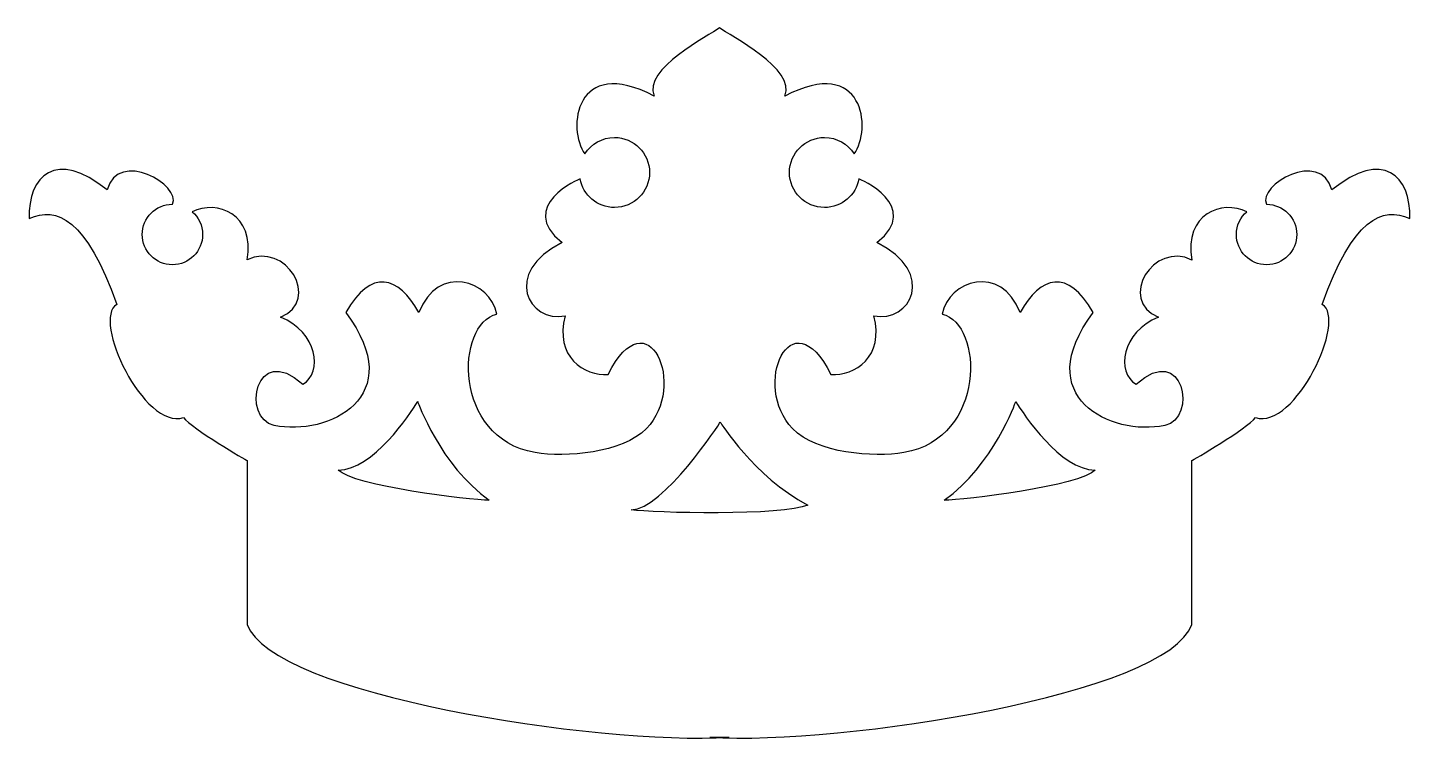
# Model space of a CAD drawing. Header units: centimetres. Extents: x -9.5 to 9.5, y -5 to 4.9.
import ezdxf

# ---------------------------------------------------------------- set-up
doc = ezdxf.new("R2010")
doc.units = ezdxf.units.CM
doc.header["$MEASUREMENT"] = 0
doc.layers.add('Camada 1', color=7, linetype='Continuous')

msp = doc.modelspace()

# ---------------------------------------------------------------- linework, layer by layer
at = {"layer": 'Camada 1'}
for points, knots in [([(0.13052, -4.84655), (-1.67547, -4.95535), (-6.13595, -4.25907), (-6.46231, -3.30173), (-6.46231, -3.30173), (-6.46231, -3.30173), (-6.46231, -1.06058), (-6.46231, -1.06058), (-6.46231, -1.06058), (-6.46231, -1.06058), (-7.22386, -0.62542), (-7.33266, -0.4731), (-7.33266, -0.4731), (-7.87664, -0.64714), (-8.59467, 0.87593), (-8.24653, 1.07178), (-8.24653, 1.07178), (-8.65992, 2.24672), (-9.07336, 2.42082), (-9.44322, 2.24672), (-9.44322, 2.24672), (-9.46502, 2.83423), (-9.07336, 3.20412), (-8.37705, 2.63839), (-8.37705, 2.63839), (-8.22473, 3.2041), (-7.35438, 2.70369), (-7.48493, 2.44257), (-7.48493, 2.44257), (-7.71327, 2.44257), (-7.89834, 2.25747), (-7.89834, 2.02916), (-7.89834, 2.02916), (-7.89834, 1.80085), (-7.71326, 1.61575), (-7.48493, 1.61575), (-7.48493, 1.61575), (-7.25662, 1.61575), (-7.07154, 1.80085), (-7.07154, 2.02916), (-7.07154, 2.02916), (-7.07154, 2.15383), (-7.12671, 2.26562), (-7.21397, 2.34142), (-7.21397, 2.34142), (-6.87573, 2.50784), (-6.35349, 2.31202), (-6.46229, 1.68105), (-6.46229, 1.68105), (-5.94011, 1.94214), (-5.43965, 1.13704), (-6.00535, 0.89772), (-6.00535, 0.89772), (-5.50489, 0.7019), (-5.41784, 0.1362), (-5.70071, -0.01612), (-5.70071, -0.01612), (-6.35349, 0.57136), (-6.54195, -0.48927), (-6.09237, -0.58185), (-6.09237, -0.58185), (-5.35257, -0.73417), (-4.24291, -0.19019), (-5.11323, 0.96303), (-5.11323, 0.96303), (-4.76512, 1.57226), (-4.39523, 1.46349), (-4.11236, 0.96303), (-4.11236, 0.96303), (-3.85124, 1.63756), (-3.13322, 1.39819), (-3.04617, 0.94128), (-3.04617, 0.94128), (-3.6119, 0.81071), (-3.6554, -0.75589), (-2.52399, -0.95171), (-2.52399, -0.95171), (-2.10743, -1.02381), (-1.33236, -0.96327), (-1.00089, -0.62535), (-1.00089, -0.62535), (-0.43206, -0.04541), (-0.97914, 1.20237), (-1.5231, 0.11443), (-1.5231, 0.11443), (-1.84946, 0.09271), (-2.2629, 0.35377), (-2.11058, 0.9195), (-2.11058, 0.9195), (-2.61104, 0.8107), (-2.9809, 1.50695), (-2.1541, 1.92039), (-2.1541, 1.92039), (-2.78513, 2.42085), (-1.90706, 2.79185), (-1.90706, 2.79185), (-1.90706, 2.79185), (-1.86658, 2.56846), (-1.6711, 2.39908), (-1.43605, 2.39908), (-1.43605, 2.39908), (-1.17168, 2.39908), (-0.95734, 2.61339), (-0.95734, 2.87776), (-0.95734, 2.87776), (-0.95734, 3.14216), (-1.17168, 3.35647), (-1.43605, 3.35647), (-1.43605, 3.35647), (-1.60639, 3.35647), (-1.75596, 3.26749), (-1.84081, 3.13351), (-1.84081, 3.13351), (-2.08883, 3.46527), (-1.98003, 4.48791), (-0.89209, 3.92221), (-0.89209, 3.92221), (-1.06616, 4.29203), (-0.13055, 4.74897), (0, 4.85776), (0, 4.85776), (0.13055, 4.74896), (1.06617, 4.29203), (0.89212, 3.92214), (0.89212, 3.92214), (1.98003, 4.48785), (2.08883, 3.4652), (1.84084, 3.13344), (1.84084, 3.13344), (1.75596, 3.26743), (1.60642, 3.3564), (1.43605, 3.3564), (1.43605, 3.3564), (1.17168, 3.3564), (0.95734, 3.14209), (0.95734, 2.87769), (0.95734, 2.87769), (0.95734, 2.61332), (1.17168, 2.39901), (1.43605, 2.39901), (1.43605, 2.39901), (1.67113, 2.39901), (1.86655, 2.5684), (1.90703, 2.79178), (1.90703, 2.79178), (1.90703, 2.79178), (2.78513, 2.42078), (2.15407, 1.92032), (2.15407, 1.92032), (2.98089, 1.50691), (2.61103, 0.81063), (2.11055, 0.91943), (2.11055, 0.91943), (2.26287, 0.3537), (1.84943, 0.09261), (1.52307, 0.11436), (1.52307, 0.11436), (0.97911, 1.2023), (0.43206, -0.0455), (1.00091, -0.62542), (1.00091, -0.62542), (1.33233, -0.96332), (2.1074, -1.02388), (2.52398, -0.95178), (2.52398, -0.95178), (3.65542, -0.75596), (3.61189, 0.81064), (3.04616, 0.94121), (3.04616, 0.94121), (3.13323, 1.39815), (3.85123, 1.63749), (4.11235, 0.96296), (4.11235, 0.96296), (4.39519, 1.46342), (4.76508, 1.57219), (5.11322, 0.96296), (5.11322, 0.96296), (4.24287, -0.19025), (5.35256, -0.73424), (6.09234, -0.58192), (6.09234, -0.58192), (6.54195, -0.48934), (6.35346, 0.57129), (5.70068, -0.01619), (5.70068, -0.01619), (5.41787, 0.13613), (5.50489, 0.70181), (6.00532, 0.89765), (6.00532, 0.89765), (5.43964, 1.13699), (5.94007, 1.94207), (6.46228, 1.68098), (6.46228, 1.68098), (6.35348, 2.31196), (6.87572, 2.5078), (7.21396, 2.34135), (7.21396, 2.34135), (7.1267, 2.26555), (7.07153, 2.15379), (7.07153, 2.02909), (7.07153, 2.02909), (7.07153, 1.80078), (7.25658, 1.61568), (7.48492, 1.61568), (7.48492, 1.61568), (7.71323, 1.61568), (7.89833, 1.80078), (7.89833, 2.02909), (7.89833, 2.02909), (7.89833, 2.2574), (7.71323, 2.4425), (7.48492, 2.4425), (7.48492, 2.4425), (7.35437, 2.70362), (8.2247, 3.20405), (8.37702, 2.63832), (8.37702, 2.63832), (9.0733, 3.20403), (9.46501, 2.83414), (9.44324, 2.24666), (9.44324, 2.24666), (9.07333, 2.42073), (8.65989, 2.24666), (8.2465, 1.0717), (8.2465, 1.0717), (8.59464, 0.87588), (7.87659, -0.64722), (7.33263, -0.47318), (7.33263, -0.47318), (7.22389, -0.6255), (6.46228, -1.06066), (6.46228, -1.06066), (6.46228, -1.06066), (6.46228, -1.06066), (6.46228, -3.30181), (6.46228, -3.30181), (6.46228, -3.30181), (6.13592, -4.25915), (1.67544, -4.95543), (-0.13055, -4.84663), (-0.13055, -4.84663), (-0.13055, -4.84663), (0.13052, -4.84662), (0.13052, -4.84662), (0.13052, -4.84662), (0.13052, -4.84662), (0.13052, -4.84655), (0.13052, -4.84655)], [0, 0, 0, 0, 0.01587302, 0.01587302, 0.01587302, 0.01587302, 0.03174603, 0.03174603, 0.03174603, 0.03174603, 0.04761905, 0.04761905, 0.04761905, 0.04761905, 0.06349206, 0.06349206, 0.06349206, 0.06349206, 0.07936508, 0.07936508, 0.07936508, 0.07936508, 0.0952381, 0.0952381, 0.0952381, 0.0952381, 0.11111111, 0.11111111, 0.11111111, 0.11111111, 0.12698413, 0.12698413, 0.12698413, 0.12698413, 0.14285714, 0.14285714, 0.14285714, 0.14285714, 0.15873016, 0.15873016, 0.15873016, 0.15873016, 0.17460317, 0.17460317, 0.17460317, 0.17460317, 0.19047619, 0.19047619, 0.19047619, 0.19047619, 0.20634921, 0.20634921, 0.20634921, 0.20634921, 0.22222222, 0.22222222, 0.22222222, 0.22222222, 0.23809524, 0.23809524, 0.23809524, 0.23809524, 0.25396825, 0.25396825, 0.25396825, 0.25396825, 0.26984127, 0.26984127, 0.26984127, 0.26984127, 0.28571429, 0.28571429, 0.28571429, 0.28571429, 0.3015873, 0.3015873, 0.3015873, 0.3015873, 0.31746032, 0.31746032, 0.31746032, 0.31746032, 0.33333333, 0.33333333, 0.33333333, 0.33333333, 0.34920635, 0.34920635, 0.34920635, 0.34920635, 0.36507937, 0.36507937, 0.36507937, 0.36507937, 0.38095238, 0.38095238, 0.38095238, 0.38095238, 0.3968254, 0.3968254, 0.3968254, 0.3968254, 0.41269841, 0.41269841, 0.41269841, 0.41269841, 0.42857143, 0.42857143, 0.42857143, 0.42857143, 0.44444444, 0.44444444, 0.44444444, 0.44444444, 0.46031746, 0.46031746, 0.46031746, 0.46031746, 0.47619048, 0.47619048, 0.47619048, 0.47619048, 0.49206349, 0.49206349, 0.49206349, 0.49206349, 0.50793651, 0.50793651, 0.50793651, 0.50793651, 0.52380952, 0.52380952, 0.52380952, 0.52380952, 0.53968254, 0.53968254, 0.53968254, 0.53968254, 0.55555556, 0.55555556, 0.55555556, 0.55555556, 0.57142857, 0.57142857, 0.57142857, 0.57142857, 0.58730159, 0.58730159, 0.58730159, 0.58730159, 0.6031746, 0.6031746, 0.6031746, 0.6031746, 0.61904762, 0.61904762, 0.61904762, 0.61904762, 0.63492063, 0.63492063, 0.63492063, 0.63492063, 0.65079365, 0.65079365, 0.65079365, 0.65079365, 0.66666667, 0.66666667, 0.66666667, 0.66666667, 0.68253968, 0.68253968, 0.68253968, 0.68253968, 0.6984127, 0.6984127, 0.6984127, 0.6984127, 0.71428571, 0.71428571, 0.71428571, 0.71428571, 0.73015873, 0.73015873, 0.73015873, 0.73015873, 0.74603175, 0.74603175, 0.74603175, 0.74603175, 0.76190476, 0.76190476, 0.76190476, 0.76190476, 0.77777778, 0.77777778, 0.77777778, 0.77777778, 0.79365079, 0.79365079, 0.79365079, 0.79365079, 0.80952381, 0.80952381, 0.80952381, 0.80952381, 0.82539683, 0.82539683, 0.82539683, 0.82539683, 0.84126984, 0.84126984, 0.84126984, 0.84126984, 0.85714286, 0.85714286, 0.85714286, 0.85714286, 0.87301587, 0.87301587, 0.87301587, 0.87301587, 0.88888889, 0.88888889, 0.88888889, 0.88888889, 0.9047619, 0.9047619, 0.9047619, 0.9047619, 0.92063492, 0.92063492, 0.92063492, 0.92063492, 0.93650794, 0.93650794, 0.93650794, 0.93650794, 0.95238095, 0.95238095, 0.95238095, 0.95238095, 0.96825397, 0.96825397, 0.96825397, 0.96825397, 1, 1, 1, 1]), ([(-4.12869, -0.25547), (-4.23746, -0.42957), (-4.73789, -1.19109), (-5.2166, -1.19109), (-5.2166, -1.19109), (-5.02078, -1.40871), (-3.41063, -1.60453), (-3.14954, -1.60453), (-3.14954, -1.60453), (-3.82408, -1.12587), (-4.12869, -0.25547), (-4.12869, -0.25547)], [0, 0, 0, 0, 0.25, 0.25, 0.25, 0.25, 0.5, 0.5, 0.5, 0.5, 1, 1, 1, 1]), ([(3.07343, -1.60455), (3.33447, -1.60455), (4.94467, -1.40873), (5.14049, -1.19111), (5.14049, -1.19111), (4.66175, -1.19111), (4.16135, -0.42959), (4.05255, -0.25549), (4.05255, -0.25549), (4.05254, -0.25547), (3.7479, -1.12587), (3.07343, -1.60455)], [0, 0, 0, 0, 0.25, 0.25, 0.25, 0.25, 0.5, 0.5, 0.5, 0.5, 1, 1, 1, 1]), ([(0.0109, -0.53839), (0.0109, -0.53839), (-0.77243, -1.73507), (-1.20761, -1.73507), (-1.20761, -1.73507), (-0.92474, -1.77859), (0.88128, -1.82214), (1.20761, -1.66982), (1.20761, -1.66982), (0.46786, -1.27819), (0.0109, -0.53839), (0.0109, -0.53839)], [0, 0, 0, 0, 0.25, 0.25, 0.25, 0.25, 0.5, 0.5, 0.5, 0.5, 1, 1, 1, 1])]:
    msp.add_open_spline(points, degree=3, knots=knots, dxfattribs=at)

doc.saveas('drawing.dxf')
